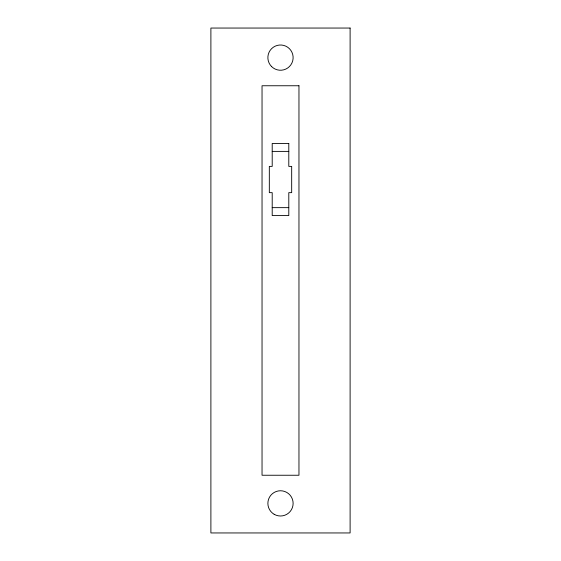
<?xml version="1.0" encoding="UTF-8"?>
<svg xmlns="http://www.w3.org/2000/svg" width="561" height="561" viewBox="0 0 561 561"><rect width="100%" height="100%" fill="white"/><g stroke="black" fill="none" stroke-linecap="round" stroke-linejoin="round"><path stroke-width="0.84" d="M272.204 151.393L288.796 151.393M272.204 207.647L288.796 207.647M350.106 28.05L210.894 28.05L210.894 532.95L350.106 532.95L350.106 28.05M298.964 85.756L262.036 85.756L262.036 475.244L298.964 475.244L298.964 85.756M288.796 143.455L272.204 143.455L272.204 166.393L269.322 166.393L269.322 192.647L272.204 192.647L272.204 215.585L288.796 215.585L288.796 192.647L291.678 192.647L291.678 166.393L288.796 166.393L288.796 143.455M271.573 66.549A12.623 12.623 0 0 0 292.695 60.89A12.623 12.623 0 0 0 277.232 45.427A12.623 12.623 0 0 0 271.573 66.549M274.189 514.311A12.623 12.623 0 0 0 293.123 503.378A12.623 12.623 0 0 0 274.189 492.446A12.623 12.623 0 0 0 274.189 514.311"/></g></svg>
